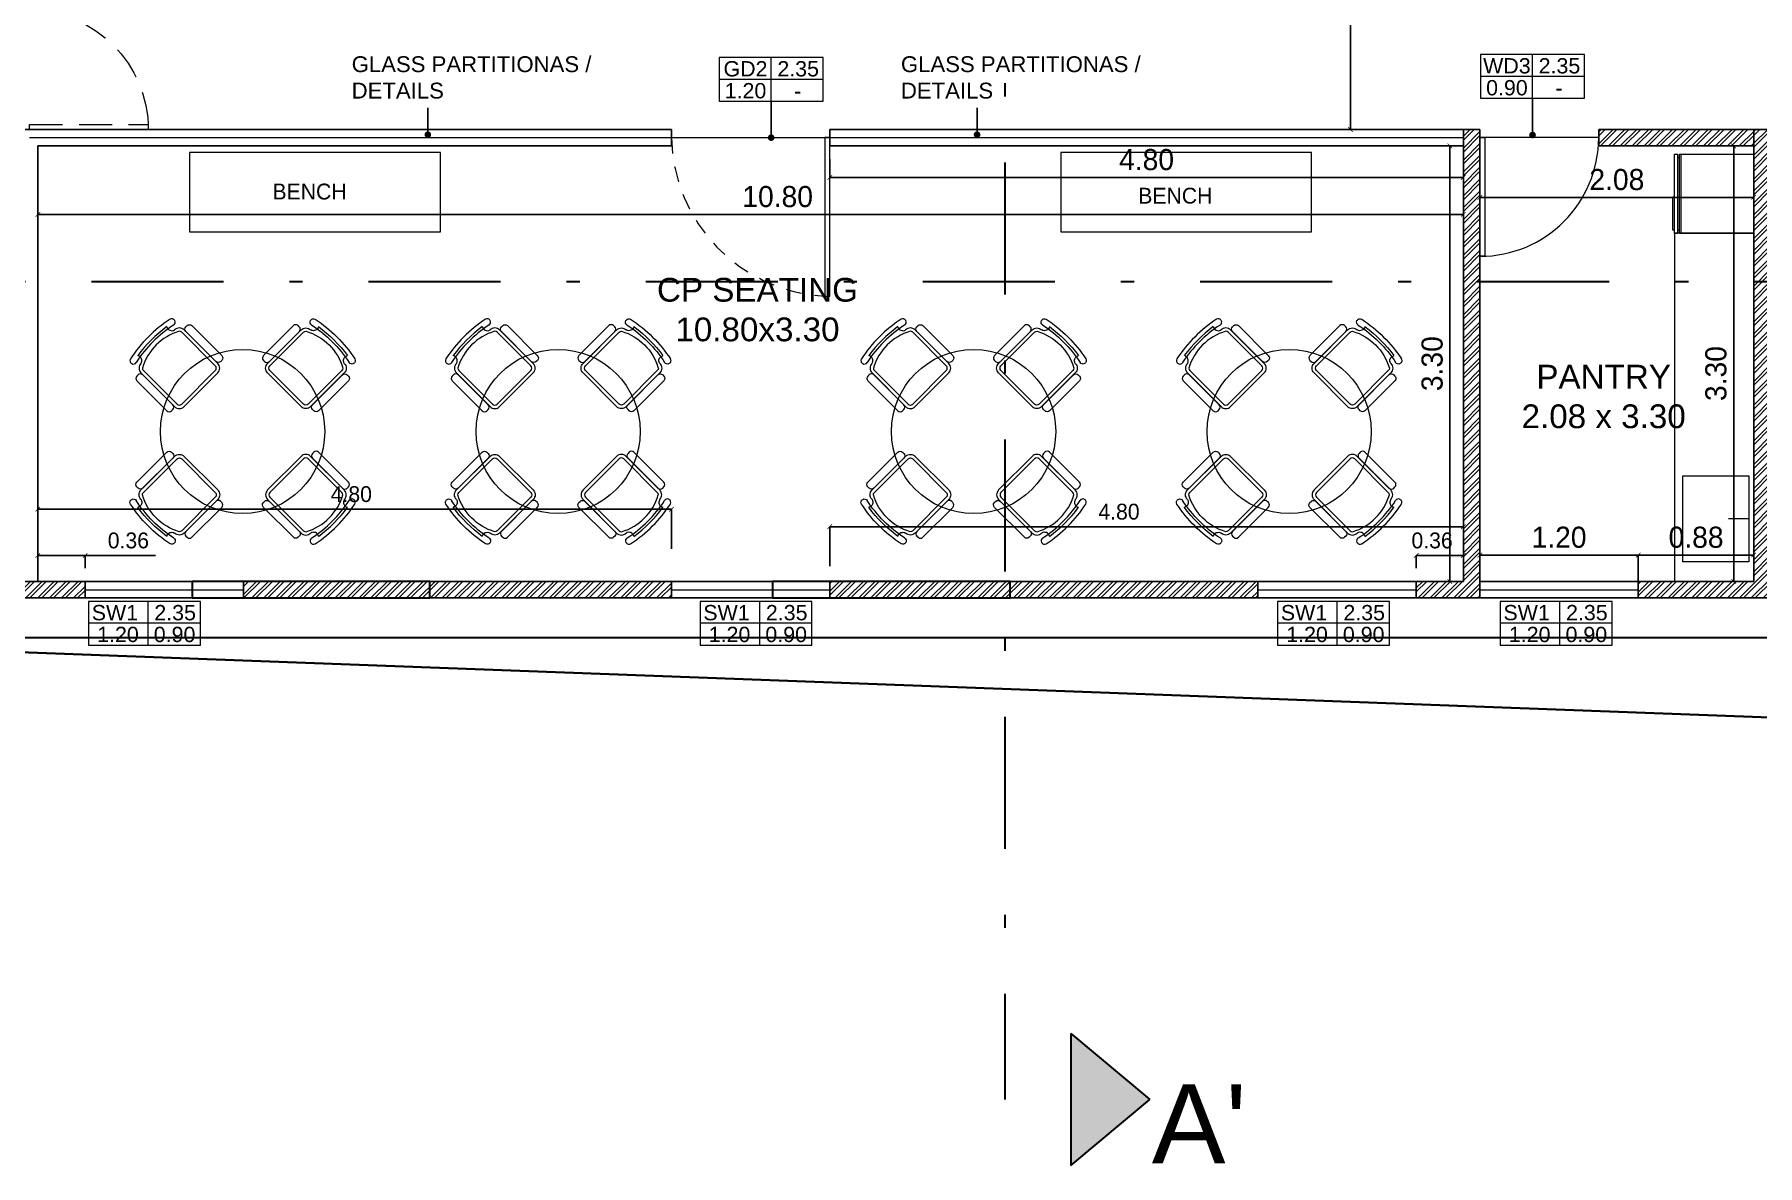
# Model space of a CAD drawing. Header units: metres. Extents: x 494 to 1845, y -666 to 1061.
# Drawn here: x 1489.76 to 1502.81, y 268.25 to 276.82 of the extents above; entities that cross this region are included whole.
import ezdxf

# ---------------------------------------------------------------- set-up
doc = ezdxf.new("R2010")
doc.units = ezdxf.units.M
doc.header["$MEASUREMENT"] = 0
for name, pattern in [('1', [0]), ('141011 - Typical Flr Plans -1 - 1.5 & 1-2 BHK_ Kolshet Namrata1$0$HIDDEN', [0.375, 0.25, -0.125]), ('ACAD_ISO02W100', [15, 12, -3]), ('DASHDOTX2', [2, 1, -0.5, 0, -0.5])]:
    doc.linetypes.add(name, pattern=pattern)
doc.layers.get('Defpoints').update_dxf_attribs({"color": 12})
for name, color, linetype, lineweight in [('ARCHITECTURAL COMMENTS', 2, 'Continuous', 30), ('DIMENSION', 8, 'Continuous', 5), ('VDA-DOOR', 23, 'Continuous', 5), ('VDA-DW TAGS', 4, 'Continuous', 9), ('VDA-FURNITURE', 8, 'Continuous', 13), ('VDA-HATCH', 8, 'Continuous', 9), ('VDA-WALL', 250, 'Continuous', 25), ('VDA-WINDOW', 5, 'Continuous', 9), ('VDA_FURNITURE', 8, 'Continuous', 13)]:
    doc.layers.add(name, color=color, linetype=linetype, lineweight=lineweight)
for name, color, linetype in [('COMMENT ML', 1, 'Continuous'), ('PLOT - SURVEY', 1, '1'), ('VDA DIMENSION', 8, 'Continuous'), ('VDA-TEXT', 250, '1'), ('VDA-WALL BELOW', 8, 'Continuous'), ('VDA_ROOF', 250, 'Continuous')]:
    doc.layers.add(name, color=color, linetype=linetype)
doc.styles.add('arial', font='arial.ttf', dxfattribs={"height": 0.3})
doc.styles.add('RS', font='GOTHIC.TTF')
doc.dimstyles.new('SMALL-1', dxfattribs={"dimtxt": 0.16, "dimasz": 0.035, "dimexe": 0, "dimexo": 0.1, "dimgap": 0.05, "dimtad": 1, "dimzin": 0, "dimdsep": 46, "dimtxsty": 'RS', "dimblk": 'DOT', "dimcen": 2.5, "dimclrd": 256, "dimclre": 256, "dimclrt": 5, "dimadec": 0, "dimazin": 0, "dimtfac": 1, "dimtdec": 3, "dimtofl": 0, "dimtmove": 0, "dimatfit": 3, "dimfxl": 0, "dimtolj": 1, "dimtzin": 0, "dimarcsym": 0})
pattern_1 = [(45, (87.54308, 2.66939), (-0.0450780573, 0.0450780573), []), (45, (87.573134, 2.66939), (-0.0450780573, 0.0450780573), [])]

# ---------------------------------------------------------------- blocks, each defined once
blk = doc.blocks.new('zw$ADB1')
at = {"linetype": 'DASHDOTX2', "lineweight": 30}
blk.add_hatch(color=1, dxfattribs=at).paths.add_polyline_path([(0, 0), (0.5, 0.6), (1, 0)])
at = {"color": 1, "linetype": 'DASHDOTX2', "lineweight": 30}
for p, q in [((0, 0), (0.5, 0.6)), ((1, 0), (0.5, 0.6)), ((0, 0), (1, 0))]:
    blk.add_line(p, q, dxfattribs=at)
blk = doc.blocks.new('SADFASDFS')
at = {"color": 1, "linetype": 'DASHDOTX2', "lineweight": 30}
for p, q in [((11.972, 10.163), (11.972, -5.337)), ((64.852, 0.857), (-0.985, 0.857))]:
    blk.add_line(p, q, dxfattribs=at)
at = {"color": 1, "linetype": 'DASHDOTX2', "lineweight": 30, "rotation": 270}
blk.add_blockref('zw$ADB1', (12.472, -4.837), dxfattribs=at)
at = {"insert": (13.805, -5.221), "char_height": 0.6, "width": 1.06935, "attachment_point": 3, "style": 'arial'}
blk.add_mtext("{\\C1;A'}", dxfattribs=at)
blk = doc.blocks.new('pantry')
at = {"layer": 'VDA_FURNITURE'}
blk.add_lwpolyline([(-0.6, 0), (0, 0), (0, 2.64), (-0.6, 2.64)], close=True, dxfattribs=at)
blk = doc.blocks.new('chair')
at = {"layer": 'VDA_FURNITURE'}
for p, q in [((-0.231, -0.511), (-0.231, -0.511)), ((0.231, -0.511), (0.231, -0.511))]:
    blk.add_line(p, q, dxfattribs=at)
for points in [[(0.18, -0.462), (0.18, -0.462, 0.414214), (0.231, -0.411), (0.231, -0.051, 0.414214), (0.18, 0), (-0.18, 0, 0.414214), (-0.231, -0.051), (-0.231, -0.411, 0.414214), (-0.18, -0.462)], [(0.197, -0.43, 0.211652), (0.205, -0.411), (0.205, -0.051, 0.414214), (0.18, -0.026), (-0.18, -0.026, 0.414214), (-0.205, -0.051), (-0.205, -0.411, 0.211652), (-0.197, -0.43)]]:
    blk.add_lwpolyline(points, format="xyb", dxfattribs=at)
for points in [[(-0.27, -0.045), (-0.257, -0.045, -0.414214), (-0.231, -0.071), (-0.231, -0.392, -0.414214), (-0.257, -0.417), (-0.27, -0.417, -0.414214), (-0.295, -0.392), (-0.295, -0.071, -0.414214)], [(0.27, -0.045), (0.257, -0.045, 0.414214), (0.231, -0.071), (0.231, -0.392, 0.414214), (0.257, -0.417), (0.27, -0.417, 0.414214), (0.295, -0.392), (0.295, -0.071, 0.414214)]]:
    blk.add_lwpolyline(points, format="xyb", close=True, dxfattribs=at)
for centre, radius, start, end in [((-0.206, -0.518), 0.0257, 163.7398, 255.8623), ((-0.206, -0.518), 0.0257, 75.8623, 163.7398), ((0, 0.487), 1.001, 258.4635, 281.5365), ((0, -0.068), 0.412, 241.4547, 298.5453), ((-0.188, -0.5), 0.0389, 327.8157, 77.159), ((0, 0.487), 1.02, 261.2358, 278.7642), ((0.188, -0.5), 0.0389, 102.841, 212.1843), ((0.206, -0.518), 0.0257, 16.2602, 104.1377), ((0.206, -0.518), 0.0257, 284.1377, 16.2602), ((0, 0.485), 1.05, 258.3098, 281.6902)]:
    blk.add_arc(centre, radius, start, end, dxfattribs=at)
blk = doc.blocks.new('table')
at = {"layer": 'VDA_FURNITURE'}
blk.add_circle((0, 0), 0.622, dxfattribs=at)
for p, rotation in [((-0.316, 0.316), 225), ((0.316, -0.316), 44.99999999999999)]:
    blk.add_blockref('chair', p, dxfattribs=dict(at, rotation=rotation))
at = {"layer": 'VDA_FURNITURE', "xscale": -1}
for p, rotation in [((0.316, 0.316), 135), ((-0.316, -0.316), 315.0000000000001)]:
    blk.add_blockref('chair', p, dxfattribs=dict(at, rotation=rotation))
blk = doc.blocks.new('_ArchTick')
at = {"color": 0, "linetype": 'ByBlock', "const_width": 0.15}
blk.add_lwpolyline([(-0.5, -0.5), (0.5, 0.5)], dxfattribs=at)
blk = doc.blocks.new('*D79')
at = {"layer": 'Defpoints', "color": 0}
for p in [(1499.73, 282.95), (1500.71, 282.95), (1500.71, 276.1)]:
    blk.add_point(p, dxfattribs=at)
at = {"layer": 'VDA DIMENSION', "lineweight": -2}
for p, q in [((1500.03, 282.95), (1499.73, 282.95)), ((1499.73, 276.1), (1499.73, 282.95)), ((1500.03, 276.1), (1499.73, 276.1))]:
    blk.add_line(p, q, dxfattribs=at)
at = {"layer": 'VDA DIMENSION', "lineweight": -2, "xscale": 0.035, "yscale": 0.035, "zscale": 0.035}
for p, rotation in [((1499.73, 282.95), 90), ((1499.73, 276.1), 270)]:
    blk.add_blockref('_ArchTick', p, dxfattribs=dict(at, rotation=rotation))
at = {"layer": 'VDA DIMENSION', "color": 5, "insert": (1499.596, 279.525), "char_height": 0.16, "attachment_point": 5, "rotation": 90, "style": 'RS'}
blk.add_mtext('\\A1;6.85', dxfattribs=at)
blk = doc.blocks.new('*D80')
at = {"layer": 'Defpoints', "color": 0}
for p in [(1489.785, 275.975), (1500.585, 275.975), (1500.585, 275.456)]:
    blk.add_point(p, dxfattribs=at)
at = {"layer": 'VDA DIMENSION', "lineweight": -2}
for p, q in [((1489.785, 275.756), (1489.785, 275.456)), ((1500.585, 275.756), (1500.585, 275.456)), ((1489.785, 275.456), (1500.585, 275.456))]:
    blk.add_line(p, q, dxfattribs=at)
at = {"layer": 'VDA DIMENSION', "lineweight": -2, "xscale": 0.035, "yscale": 0.035, "zscale": 0.035, "rotation": 180}
blk.add_blockref('_ArchTick', (1489.785, 275.456), dxfattribs=at)
at = {"layer": 'VDA DIMENSION', "lineweight": -2, "xscale": 0.035, "yscale": 0.035, "zscale": 0.035}
blk.add_blockref('_ArchTick', (1500.585, 275.456), dxfattribs=at)
at = {"layer": 'VDA DIMENSION', "color": 5, "insert": (1495.39, 275.59), "char_height": 0.16, "attachment_point": 5, "style": 'RS'}
blk.add_mtext('\\A1;10.80', dxfattribs=at)
blk = doc.blocks.new('*D81')
at = {"layer": 'Defpoints', "color": 0}
for p in [(1500.585, 275.975), (1500.483, 272.675), (1500.585, 272.675)]:
    blk.add_point(p, dxfattribs=at)
at = {"layer": 'VDA DIMENSION', "lineweight": -2}
for p, q in [((1500.485, 275.975), (1500.483, 275.975)), ((1500.483, 275.975), (1500.483, 272.675)), ((1500.485, 272.675), (1500.483, 272.675))]:
    blk.add_line(p, q, dxfattribs=at)
at = {"layer": 'VDA DIMENSION', "lineweight": -2, "xscale": 0.035, "yscale": 0.035, "zscale": 0.035}
for p, rotation in [((1500.483, 275.975), 90), ((1500.483, 272.675), 270)]:
    blk.add_blockref('_ArchTick', p, dxfattribs=dict(at, rotation=rotation))
at = {"layer": 'VDA DIMENSION', "color": 5, "insert": (1500.349, 274.325), "char_height": 0.16, "attachment_point": 5, "rotation": 90, "style": 'RS'}
blk.add_mtext('\\A1;3.30', dxfattribs=at)
blk = doc.blocks.new('*D91')
at = {"layer": 'Defpoints', "color": 0}
for p in [(1495.785, 275.975), (1500.585, 275.975), (1500.585, 275.736)]:
    blk.add_point(p, dxfattribs=at)
at = {"layer": 'VDA DIMENSION', "lineweight": -2}
for p, q in [((1495.785, 275.875), (1495.785, 275.736)), ((1500.585, 275.875), (1500.585, 275.736)), ((1495.785, 275.736), (1500.585, 275.736))]:
    blk.add_line(p, q, dxfattribs=at)
at = {"layer": 'VDA DIMENSION', "lineweight": -2, "xscale": 0.035, "yscale": 0.035, "zscale": 0.035, "rotation": 180}
blk.add_blockref('_ArchTick', (1495.785, 275.736), dxfattribs=at)
at = {"layer": 'VDA DIMENSION', "lineweight": -2, "xscale": 0.035, "yscale": 0.035, "zscale": 0.035}
blk.add_blockref('_ArchTick', (1500.585, 275.736), dxfattribs=at)
at = {"layer": 'VDA DIMENSION', "color": 5, "insert": (1498.185, 275.87), "char_height": 0.16, "attachment_point": 5, "style": 'RS'}
blk.add_mtext('\\A1;4.80', dxfattribs=at)
blk = doc.blocks.new('*D99')
at = {"layer": 'Defpoints', "color": 0}
for p in [(1502.185, 275.975), (1502.185, 272.675), (1502.633, 272.675)]:
    blk.add_point(p, dxfattribs=at)
at = {"layer": 'VDA DIMENSION', "lineweight": -2}
for p, q in [((1502.333, 275.975), (1502.633, 275.975)), ((1502.633, 275.975), (1502.633, 272.675)), ((1502.333, 272.675), (1502.633, 272.675))]:
    blk.add_line(p, q, dxfattribs=at)
at = {"layer": 'VDA DIMENSION', "lineweight": -2, "xscale": 0.035, "yscale": 0.035, "zscale": 0.035}
for p, rotation in [((1502.633, 275.975), 90), ((1502.633, 272.675), 270)]:
    blk.add_blockref('_ArchTick', p, dxfattribs=dict(at, rotation=rotation))
at = {"layer": 'VDA DIMENSION', "color": 5, "insert": (1502.499, 274.25), "char_height": 0.16, "attachment_point": 5, "rotation": 90, "style": 'RS'}
blk.add_mtext('\\A1;3.30', dxfattribs=at)
blk = doc.blocks.new('*D100')
at = {"layer": 'Defpoints', "color": 0}
for p in [(1500.71, 275.975), (1502.785, 275.975), (1500.71, 275.585)]:
    blk.add_point(p, dxfattribs=at)
at = {"layer": 'VDA DIMENSION', "lineweight": -2}
for p, q in [((1500.71, 275.875), (1500.71, 275.585)), ((1502.785, 275.875), (1502.785, 275.585)), ((1502.785, 275.585), (1500.71, 275.585))]:
    blk.add_line(p, q, dxfattribs=at)
at = {"layer": 'VDA DIMENSION', "lineweight": -2, "xscale": 0.035, "yscale": 0.035, "zscale": 0.035, "rotation": 180}
blk.add_blockref('_ArchTick', (1500.71, 275.585), dxfattribs=at)
at = {"layer": 'VDA DIMENSION', "lineweight": -2, "xscale": 0.035, "yscale": 0.035, "zscale": 0.035}
blk.add_blockref('_ArchTick', (1502.785, 275.585), dxfattribs=at)
at = {"layer": 'VDA DIMENSION', "color": 5, "insert": (1501.748, 275.719), "char_height": 0.16, "attachment_point": 5, "style": 'RS'}
blk.add_mtext('\\A1;2.08', dxfattribs=at)
blk = doc.blocks.new('*D109')
at = {"layer": 'Defpoints', "color": 0}
for p in [(1501.91, 272.875), (1501.91, 272.675), (1500.71, 272.525)]:
    blk.add_point(p, dxfattribs=at)
at = {"layer": 'VDA DIMENSION', "lineweight": -2}
for p, q in [((1500.71, 272.625), (1500.71, 272.875)), ((1500.71, 272.875), (1501.91, 272.875)), ((1501.91, 272.775), (1501.91, 272.875))]:
    blk.add_line(p, q, dxfattribs=at)
at = {"layer": 'VDA DIMENSION', "lineweight": -2, "xscale": 0.035, "yscale": 0.035, "zscale": 0.035, "rotation": 180}
blk.add_blockref('_ArchTick', (1500.71, 272.875), dxfattribs=at)
at = {"layer": 'VDA DIMENSION', "lineweight": -2, "xscale": 0.035, "yscale": 0.035, "zscale": 0.035}
blk.add_blockref('_ArchTick', (1501.91, 272.875), dxfattribs=at)
at = {"layer": 'VDA DIMENSION', "color": 5, "insert": (1501.31, 273.009), "char_height": 0.16, "attachment_point": 5, "style": 'RS'}
blk.add_mtext('\\A1;1.20', dxfattribs=at)
blk = doc.blocks.new('*D114')
at = {"layer": 'Defpoints', "color": 0}
for p in [(1502.785, 272.875), (1502.785, 272.675), (1501.91, 272.525)]:
    blk.add_point(p, dxfattribs=at)
at = {"layer": 'VDA DIMENSION', "lineweight": -2}
for p, q in [((1501.91, 272.625), (1501.91, 272.875)), ((1501.91, 272.875), (1502.785, 272.875)), ((1502.785, 272.775), (1502.785, 272.875))]:
    blk.add_line(p, q, dxfattribs=at)
at = {"layer": 'VDA DIMENSION', "lineweight": -2, "xscale": 0.035, "yscale": 0.035, "zscale": 0.035, "rotation": 180}
blk.add_blockref('_ArchTick', (1501.91, 272.875), dxfattribs=at)
at = {"layer": 'VDA DIMENSION', "lineweight": -2, "xscale": 0.035, "yscale": 0.035, "zscale": 0.035}
blk.add_blockref('_ArchTick', (1502.785, 272.875), dxfattribs=at)
at = {"layer": 'VDA DIMENSION', "color": 5, "insert": (1502.348, 273.009), "char_height": 0.16, "attachment_point": 5, "style": 'RS'}
blk.add_mtext('\\A1;0.88', dxfattribs=at)
blk = doc.blocks.new('_Dot')
at = {"color": 0, "linetype": 'ByBlock', "lineweight": -2}
blk.add_line((-0.5, 0), (-1, 0), dxfattribs=at)
at = {"color": 0, "linetype": 'ByBlock', "const_width": 0.5}
blk.add_lwpolyline([(-0.25, 0, 1), (0.25, 0, 1)], format="xyb", close=True, dxfattribs=at)
blk = doc.blocks.new('afasfdas')
at = {"layer": 'VDA-DOOR', "color": 5, "linetype": '141011 - Typical Flr Plans -1 - 1.5 & 1-2 BHK_ Kolshet Namrata1$0$HIDDEN'}
for p, q in [((-0.038, -0.001), (-0.038, -0.9)), ((0, -0.001), (-0.038, -0.001)), ((0, -0.9), (0, -0.001)), ((-0.038, -0.9), (0, -0.9))]:
    blk.add_line(p, q, dxfattribs=at)
blk.add_arc((0, 0), 0.9, 180.0425, 270, dxfattribs=at)
blk = doc.blocks.new('zw$8B81')
at = {"layer": 'VDA-FURNITURE', "extrusion": (-2.11098e-05, -1.08635e-08, 1)}
for p, q in [((0.013, 0.575), (0, 0.575)), ((0, 0.575), (0, 0.325)), ((0.037, 0.6), (0.013, 0.6)), ((0.013, 0.6), (0.013, 0)), ((0.037, 0.6), (0.037, 0)), ((0.05, 0.575), (0.037, 0.575)), ((0.612, 0.6), (0.05, 0.6)), ((0.05, 0.6), (0.05, 0)), ((0.062, 0.6), (0.062, 0)), ((0.612, 0), (0.612, 0.6)), ((0.013, 0.325), (0, 0.325)), ((0.013, 0), (0.037, 0)), ((0.037, 0.025), (0.05, 0.025)), ((0.05, 0), (0.612, 0))]:
    blk.add_line(p, q, dxfattribs=at)
blk = doc.blocks.new('zw$9BC4')
at = {"layer": 'VDA-FURNITURE'}
blk.add_line((0.325, 0), (0.325, 0.154), dxfattribs=at)
blk.add_lwpolyline([(0, 0), (0.65, 0), (0.65, 0.5), (0, 0.5)], close=True, dxfattribs=at)
blk = doc.blocks.new('WD3')
at = {"layer": 'VDA-DW TAGS'}
for p, q in [((1501.109, 276.336), (1501.109, 276.667)), ((1501.504, 276.501), (1500.715, 276.501))]:
    blk.add_line(p, q, dxfattribs=at)
blk.add_lwpolyline([(1501.504, 276.667), (1500.715, 276.667), (1500.715, 276.336), (1501.504, 276.336)], close=True, dxfattribs=at)
at = {"layer": 'VDA-DW TAGS', "attachment_point": 8, "style": 'arial'}
for s, insert, char_height, width in [('WD3', (1500.915, 276.522), 0.116, 0.28229), ('2.35', (1501.313, 276.522), 0.116, 0.28229), ('{\\fArial|b0|i0|c0|p34;0.90}', (1500.915, 276.356), 0.11598, 0.27584), ('{\\fArial|b0|i0|c0|p34;-}', (1501.309, 276.356), 0.11598, 0.36617)]:
    blk.add_mtext(s, dxfattribs=dict(at, insert=insert, char_height=char_height, width=width))
blk = doc.blocks.new('DFSDFASDFASD')
at = {"layer": 'VDA_ROOF', "color": 5, "lineweight": 30, "ltscale": 4}
blk.add_lwpolyline([(43.72, 7.876), (16.866, 4.45), (-16.85, 4.45), (-16.85, -6.375), (7.45, -6.375), (7.45, -7.275), (43.72, -7.275), (43.72, -3.8), (45.045, -3.8), (45.045, 0.825), (43.72, 0.825)], close=True, dxfattribs=at)
blk = doc.blocks.new('*D324')
at = {"layer": 'Defpoints', "color": 0}
for p in [(1500.585, 273.09), (1495.785, 272.675), (1500.585, 272.675)]:
    blk.add_point(p, dxfattribs=at)
at = {"layer": 'VDA DIMENSION', "lineweight": -2}
for p, q in [((1495.785, 272.79), (1495.785, 273.09)), ((1495.785, 273.09), (1500.585, 273.09)), ((1500.585, 272.79), (1500.585, 273.09))]:
    blk.add_line(p, q, dxfattribs=at)
at = {"layer": 'VDA DIMENSION', "lineweight": -2, "xscale": 0.035, "yscale": 0.035, "zscale": 0.035}
for p, rotation in [((1495.785, 273.09), 180.0000000043167), ((1500.585, 273.09), 4.31673362848017e-09)]:
    blk.add_blockref('_ArchTick', p, dxfattribs=dict(at, rotation=rotation))
at = {"layer": 'VDA DIMENSION', "color": 5, "insert": (1497.976, 273.203), "char_height": 0.12, "attachment_point": 5, "rotation": 0, "style": 'RS'}
blk.add_mtext('\\A1;4.80', dxfattribs=at)
blk = doc.blocks.new('*D325')
at = {"layer": 'Defpoints', "color": 0}
for p in [(1489.785, 273.223), (1489.785, 272.675), (1494.585, 272.675)]:
    blk.add_point(p, dxfattribs=at)
at = {"layer": 'VDA DIMENSION', "lineweight": -2}
for p, q in [((1489.785, 272.923), (1489.785, 273.223)), ((1494.585, 273.223), (1489.785, 273.223)), ((1494.585, 272.923), (1494.585, 273.223))]:
    blk.add_line(p, q, dxfattribs=at)
at = {"layer": 'VDA DIMENSION', "lineweight": -2, "xscale": 0.035, "yscale": 0.035, "zscale": 0.035, "rotation": 180}
blk.add_blockref('_ArchTick', (1489.785, 273.223), dxfattribs=at)
at = {"layer": 'VDA DIMENSION', "lineweight": -2, "xscale": 0.035, "yscale": 0.035, "zscale": 0.035}
blk.add_blockref('_ArchTick', (1494.585, 273.223), dxfattribs=at)
at = {"layer": 'VDA DIMENSION', "color": 5, "insert": (1492.16, 273.336), "char_height": 0.12, "attachment_point": 5, "style": 'RS'}
blk.add_mtext('\\A1;4.80', dxfattribs=at)
blk = doc.blocks.new('DASFA')
at = {"layer": 'VDA-DOOR', "color": 5}
for p, q in [((0.974, 0.629), (0.974, -0.571)), ((1.012, 0.629), (0.974, 0.629)), ((1.012, -0.571), (1.012, 0.629))]:
    blk.add_line(p, q, dxfattribs=at)
at = {"layer": 'VDA-DOOR'}
blk.add_line((0.974, -0.571), (1.012, -0.571), dxfattribs=at)
at = {"layer": 'VDA-DOOR', "color": 5, "linetype": 'ACAD_ISO02W100', "ltscale": 0.01}
blk.add_arc((1.037, 0.652), 1.225, 181.0882, 267.0698, dxfattribs=at)
blk = doc.blocks.new('GD2')
at = {"layer": 'VDA-DW TAGS'}
for p, q in [((1538.588, 282.697), (1538.588, 283.027)), ((1538.982, 282.862), (1538.193, 282.862))]:
    blk.add_line(p, q, dxfattribs=at)
blk.add_lwpolyline([(1538.982, 283.027), (1538.193, 283.027), (1538.193, 282.697), (1538.982, 282.697)], close=True, dxfattribs=at)
at = {"layer": 'VDA-DW TAGS', "char_height": 0.116, "attachment_point": 8, "style": 'arial'}
for s, insert, width in [('GD2', (1538.393, 282.883), 0.28229), ('2.35', (1538.792, 282.883), 0.40166), ('1.20', (1538.393, 282.717), 0.27584), ('-', (1538.788, 282.717), 0.36617)]:
    blk.add_mtext(s, dxfattribs=dict(at, insert=insert, width=width))
blk = doc.blocks.new('*D399')
at = {"layer": 'Defpoints', "color": 0}
for p in [(1489.785, 272.872), (1489.785, 272.675), (1490.143, 272.675)]:
    blk.add_point(p, dxfattribs=at)
at = {"layer": 'VDA DIMENSION', "lineweight": -2}
for p, q in [((1489.785, 272.775), (1489.785, 272.872)), ((1490.143, 272.872), (1489.785, 272.872)), ((1490.143, 272.775), (1490.143, 272.872)), ((1490.143, 272.872), (1490.677, 272.872))]:
    blk.add_line(p, q, dxfattribs=at)
at = {"layer": 'VDA DIMENSION', "lineweight": -2, "xscale": 0.035, "yscale": 0.035, "zscale": 0.035, "rotation": 180}
blk.add_blockref('_ArchTick', (1489.785, 272.872), dxfattribs=at)
at = {"layer": 'VDA DIMENSION', "lineweight": -2, "xscale": 0.035, "yscale": 0.035, "zscale": 0.035}
blk.add_blockref('_ArchTick', (1490.143, 272.872), dxfattribs=at)
at = {"layer": 'VDA DIMENSION', "color": 5, "insert": (1490.471, 272.985), "char_height": 0.12, "attachment_point": 5, "style": 'RS'}
blk.add_mtext('\\A1;0.36', dxfattribs=at)
blk = doc.blocks.new('*D400')
at = {"layer": 'Defpoints', "color": 0}
for p in [(1500.585, 272.872), (1500.228, 272.675), (1500.585, 272.675)]:
    blk.add_point(p, dxfattribs=at)
at = {"layer": 'VDA DIMENSION', "lineweight": -2}
for p, q in [((1500.228, 272.775), (1500.228, 272.872)), ((1500.228, 272.872), (1500.585, 272.872)), ((1500.585, 272.775), (1500.585, 272.872))]:
    blk.add_line(p, q, dxfattribs=at)
at = {"layer": 'VDA DIMENSION', "lineweight": -2, "xscale": 0.035, "yscale": 0.035, "zscale": 0.035, "rotation": 180}
blk.add_blockref('_ArchTick', (1500.228, 272.872), dxfattribs=at)
at = {"layer": 'VDA DIMENSION', "lineweight": -2, "xscale": 0.035, "yscale": 0.035, "zscale": 0.035}
blk.add_blockref('_ArchTick', (1500.585, 272.872), dxfattribs=at)
at = {"layer": 'VDA DIMENSION', "color": 5, "insert": (1500.348, 272.985), "char_height": 0.12, "attachment_point": 5, "style": 'RS'}
blk.add_mtext('\\A1;0.36', dxfattribs=at)
blk = doc.blocks.new('sw1')
at = {"layer": 'VDA-DW TAGS'}
for p, q in [((1415.729, 215.341), (1415.729, 215.672)), ((1416.124, 215.507), (1415.277, 215.507))]:
    blk.add_line(p, q, dxfattribs=at)
blk.add_lwpolyline([(1416.124, 215.672), (1415.277, 215.672), (1415.277, 215.341), (1416.124, 215.341)], close=True, dxfattribs=at)
at = {"layer": 'VDA-DW TAGS', "char_height": 0.116, "attachment_point": 8, "style": 'arial'}
for s, insert, width in [('SW1', (1415.477, 215.527), 0.28229), ('2.35', (1415.933, 215.527), 0.28229), ('1.20', (1415.5, 215.362), 0.27584), ('0.90', (1415.929, 215.362), 0.36617)]:
    blk.add_mtext(s, dxfattribs=dict(at, insert=insert, width=width))
blk = doc.blocks.new('fdsfdsf')
at = {"layer": 'VDA-DOOR'}
for p, q in [((0, -0.899), (0, 0)), ((0, 0), (0.038, 0)), ((0.038, 0), (0.038, -0.899)), ((0.9, 0), (0, 0)), ((0.038, -0.899), (0, -0.899))]:
    blk.add_line(p, q, dxfattribs=at)
blk.add_arc((0, 0.001), 0.9, 270, 359.9575, dxfattribs=at)

msp = doc.modelspace()

# ---------------------------------------------------------------- hatches: boundary and pattern name
at = {"layer": 'VDA-HATCH'}
h = msp.add_hatch(dxfattribs=at)
h.set_pattern_fill('ANSI32', color=256, scale=0.17)
h.set_pattern_definition(pattern_1)
h.paths.add_polyline_path([(1539.2103, 285.3516), (1539.2092, 285.4775), (1520.3759, 283.0747), (1489.6603, 283.0747), (1489.6603, 282.9497), (1520.3839, 282.9497)])
h.paths.add_polyline_path([(1501.9103, 272.5497), (1501.9103, 272.6747), (1502.7853, 272.6747), (1502.7853, 276.0997), (1502.8478, 276.0997), (1502.9103, 276.0997), (1502.9103, 272.6747), (1503.5103, 272.6747), (1503.5103, 272.5497)])
h.paths.add_polyline_path([(1507.8353, 272.5497), (1507.8353, 272.6747), (1508.4353, 272.6747), (1508.4353, 276.0997), (1508.5603, 276.0997), (1508.5603, 272.6747), (1509.1603, 272.6747), (1509.1603, 272.5497)])
h.paths.add_polyline_path([(1505.0103, 272.5497), (1505.0103, 272.6747), (1505.6103, 272.6747), (1505.6103, 276.0997), (1505.7353, 276.0997), (1505.7353, 272.6747), (1506.3353, 272.6747), (1506.3353, 272.5497)])
h.paths.add_polyline_path([(1510.6603, 272.5497), (1510.6603, 272.6747), (1511.2603, 272.6747), (1511.2603, 276.0997), (1511.3853, 276.0997), (1511.3853, 272.5497)])
h.paths.add_polyline_path([(1544.2803, 281.8623), (1544.2803, 281.9498), (1545.0053, 281.9498), (1545.0053, 281.8248), (1544.4053, 281.8248), (1544.4053, 280.6248), (1544.2803, 280.6248)])
h.paths.add_polyline_path([(1541.4739, 285.7664), (1542.4286, 285.8882), (1542.6022, 285.9104), (1542.6287, 285.9138), (1543.4823, 286.0227), (1543.4981, 285.8987), (1541.4897, 285.6424)])
h.paths.add_polyline_path([(1546.8053, 286.4466), (1546.9303, 286.4466), (1546.9303, 281.5248), (1546.8053, 281.5248)])
h.paths.add_polyline_path([(1545.2678, 286.2505), (1545.2836, 286.1265), (1546.8053, 286.3206), (1546.8053, 286.4466)])
h.paths.add_polyline_path([(1524.4853, 272.0497), (1524.4853, 275.0747), (1524.6103, 275.0747), (1524.6103, 272.0497)])
h.paths.add_polyline_path([(1524.3353, 275.9747), (1524.3353, 276.0997), (1526.9853, 276.0997), (1526.9853, 275.9747)])
h.paths.add_polyline_path([(1526.9853, 273.7997), (1527.1103, 273.7997), (1527.1103, 271.6497), (1526.9853, 271.6497)])
h.paths.add_polyline_path([(1545.7553, 281.8248), (1545.7553, 281.9498), (1546.8053, 281.9498), (1546.8053, 281.8248)])
h.paths.add_polyline_path([(1525.9603, 273.5247), (1526.9853, 273.5247), (1526.9853, 273.6497), (1525.9603, 273.6497)])
h.paths.add_polyline_path([(1511.2603, 271.6497), (1511.2603, 271.7747), (1512.0166, 271.7747), (1512.0166, 271.6497)])
h.paths.add_polyline_path([(1513.5166, 271.6497), (1513.5166, 271.7747), (1514.7791, 271.7747), (1514.7791, 271.6497)])
h.paths.add_polyline_path([(1511.2603, 272.5497), (1511.2603, 271.7747), (1511.3853, 271.7747), (1511.3853, 272.5497)])
h.paths.add_polyline_path([(1523.7353, 273.0747), (1524.4853, 273.0747), (1524.4853, 273.1997), (1523.7353, 273.1997)])
h.paths.add_polyline_path([(1539.2103, 285.4776), (1539.2103, 285.3516), (1539.7042, 285.4146), (1539.6884, 285.5386)])
h.paths.add_polyline_path([(1525.9603, 272.0497), (1525.9603, 272.7747), (1526.0853, 272.7747), (1526.0853, 272.0497)])
h.paths.add_polyline_path([(1523.8853, 274.6975), (1524.4853, 274.6975), (1524.4853, 274.8225), (1523.8853, 274.8225)])
h.paths.add_polyline_path([(1524.0353, 272.0497), (1524.0353, 272.1747), (1524.4853, 272.1747), (1524.4853, 272.0497)])
h.paths.add_polyline_path([(1522.9853, 272.0497), (1522.9853, 272.1747), (1523.4353, 272.1747), (1523.4353, 272.0497)])
h.paths.add_polyline_path([(1536.5353, 281.5248), (1536.6603, 281.5248), (1536.6603, 281.9498), (1536.5353, 281.9498), (1536.5353, 281.5248)])
h.paths.add_polyline_path([(1539.0853, 281.5248), (1539.0853, 281.9498), (1539.2103, 281.9498), (1539.2103, 281.5248)])
h.paths.add_polyline_path([(1541.9053, 281.5248), (1541.9053, 281.9498), (1542.0303, 281.9498), (1542.0303, 281.5248), (1541.9053, 281.5248)])
h.paths.add_polyline_path([(1525.9603, 272.0497), (1525.5853, 272.0497), (1525.5853, 272.1747), (1525.9603, 272.1747)])
h.paths.add_polyline_path([(1524.6103, 272.0497), (1524.6103, 272.1747), (1524.9853, 272.1747), (1524.9853, 272.0497)])
h.paths.add_polyline_path([(1546.8053, 280.6248), (1546.9303, 280.6248), (1546.9303, 280.9248), (1546.8053, 280.9248)])
h.paths.add_polyline_path([(1526.0853, 272.0497), (1526.0853, 272.1747), (1526.2353, 272.1747), (1526.2353, 272.0497)])
h.paths.add_polyline_path([(1526.9853, 272.0497), (1526.8353, 272.0497), (1526.8353, 272.1747), (1526.9853, 272.1747)])
h.paths.add_polyline_path([(1516.2791, 271.7747), (1516.2791, 271.6497), (1522.9853, 271.6497), (1522.9853, 276.0997), (1518.2353, 276.0997), (1518.2353, 275.9747), (1522.8603, 275.9747), (1522.8603, 271.7747), (1517.0353, 271.7747), (1517.0353, 276.0997), (1516.9103, 276.0997), (1516.9103, 271.7747)])
h.paths.add_polyline_path([(1489.6603, 272.6747), (1490.1426, 272.6747), (1490.1426, 272.5497), (1489.6603, 272.5497)])
h.paths.add_polyline_path([(1491.3426, 272.5497), (1491.3426, 272.6747), (1494.5853, 272.6747), (1494.5853, 272.5497)])
h.paths.add_polyline_path([(1495.7853, 272.6747), (1499.028, 272.6747), (1499.028, 272.5497), (1495.7853, 272.5497)])
h.paths.add_polyline_path([(1500.5853, 276.0997), (1500.7103, 276.0997), (1500.7103, 272.5497), (1500.228, 272.5497), (1500.228, 272.6747), (1500.5853, 272.6747)])
h = msp.add_hatch(dxfattribs=at)
h.set_pattern_fill('ANSI32', color=256, scale=0.17)
h.set_pattern_definition(pattern_1)
h.paths.add_polyline_path([(1501.6103, 275.9747), (1502.7853, 275.9747), (1502.7853, 276.0997), (1501.6103, 276.0997)])

# ---------------------------------------------------------------- linework, layer by layer
at = {"layer": 'COMMENT ML', "color": 2, "lineweight": 30}
for points in [[(1490.9539, 272.5497), (1492.7539, 272.5497), (1492.7539, 272.6747), (1490.9539, 272.6747)], [(1495.3514, 272.5497), (1497.1514, 272.5497), (1497.1514, 272.6747), (1495.3514, 272.6747)]]:
    msp.add_lwpolyline(points, close=True, dxfattribs=at)
at = {"layer": 'PLOT - SURVEY', "color": 250, "linetype": 'Continuous', "lineweight": 40}
msp.add_lwpolyline([(1466.9333, 290.1068), (1466.5166, 284.5985), (1466.12, 282.2061), (1465.5621, 275.8302), (1465.4617, 272.8076), (1480.3076, 272.4881), (1513.1956, 271.2599), (1549.5916, 271.0083)], dxfattribs=at)
at = {"layer": 'VDA-DOOR', "color": 5}
msp.add_line((1494.5853, 276.0372), (1495.7853, 276.0372), dxfattribs=at)
at = {"layer": 'VDA-DW TAGS'}
for p, q in [((1501.3166, 272.1932), (1501.3166, 272.524)), ((1501.7113, 272.3586), (1500.864, 272.3586))]:
    msp.add_line(p, q, dxfattribs=at)
msp.add_lwpolyline([(1501.7113, 272.524), (1500.864, 272.524), (1500.864, 272.1932), (1501.7113, 272.1932)], close=True, dxfattribs=at)
at = {"layer": 'VDA-WALL'}
for p, q in [((1500.5853, 276.0997), (1500.5853, 272.6747)), ((1500.7103, 276.0997), (1500.7103, 272.5497)), ((1501.6103, 276.0997), (1502.9103, 276.0997)), ((1501.6103, 276.0997), (1501.6103, 275.9747)), ((1502.7853, 276.0997), (1502.7853, 272.6747)), ((1501.6103, 275.9747), (1502.7853, 275.9747)), ((1489.6603, 272.6747), (1494.5853, 272.6747)), ((1490.1426, 272.5497), (1490.1426, 272.6747)), ((1491.3426, 272.5497), (1491.3426, 272.6747)), ((1494.5853, 272.5497), (1494.5853, 272.6747)), ((1495.7853, 272.5497), (1495.7853, 272.6747)), ((1495.7853, 272.6747), (1500.5853, 272.6747)), ((1499.028, 272.5497), (1499.028, 272.6747)), ((1500.228, 272.5497), (1500.228, 272.6747)), ((1501.9103, 272.6747), (1502.7853, 272.6747)), ((1501.9103, 272.6747), (1501.9103, 272.5497)), ((1486.6603, 272.5497), (1494.5853, 272.5497)), ((1495.7853, 272.5497), (1500.7103, 272.5497)), ((1501.9103, 272.5497), (1503.5103, 272.5497))]:
    msp.add_line(p, q, dxfattribs=at)
at = {"layer": 'VDA-WALL BELOW'}
for p, q in [((1489.6603, 276.0997), (1494.5853, 276.0997)), ((1494.5853, 275.9747), (1494.5853, 276.0997)), ((1495.7853, 276.0997), (1500.7103, 276.0997)), ((1495.7853, 275.9747), (1495.7853, 276.0997)), ((1489.7853, 275.9747), (1489.7853, 272.6747)), ((1489.7853, 275.9747), (1494.5853, 275.9747)), ((1495.7853, 275.9747), (1500.5853, 275.9747)), ((1490.1426, 272.6747), (1491.3426, 272.6747)), ((1494.5853, 272.6747), (1495.7853, 272.6747)), ((1499.028, 272.6747), (1500.228, 272.6747)), ((1500.7103, 272.6747), (1501.9103, 272.6747)), ((1490.1426, 272.5497), (1491.3426, 272.5497)), ((1494.5853, 272.5497), (1495.7853, 272.5497)), ((1499.028, 272.5497), (1500.228, 272.5497)), ((1500.7103, 272.5497), (1501.9103, 272.5497))]:
    msp.add_line(p, q, dxfattribs=at)
at = {"layer": 'VDA-WINDOW'}
for p, q in [((1489.7228, 276.0372), (1494.5853, 276.0372)), ((1495.7853, 276.0372), (1500.5853, 276.0372)), ((1490.1426, 272.6122), (1491.3426, 272.6122)), ((1494.5853, 272.6122), (1495.7853, 272.6122)), ((1499.028, 272.6122), (1500.228, 272.6122)), ((1500.7103, 272.6122), (1501.9103, 272.6122))]:
    msp.add_line(p, q, dxfattribs=at)
at = {"layer": 'VDA_FURNITURE'}
for points in [[(1492.8353, 275.3247), (1492.8353, 275.9247), (1490.9353, 275.9247), (1490.9353, 275.3247)], [(1499.4353, 275.3247), (1499.4353, 275.9247), (1497.5353, 275.9247), (1497.5353, 275.3247)]]:
    msp.add_lwpolyline(points, close=True, dxfattribs=at)

# ---------------------------------------------------------------- block references
for name, p in [('DFSDFASDFASD', (1503.5103, 278.6247)), ('fdsfdsf', (1500.7103, 276.0372))]:
    msp.add_blockref(name, p)
at = {"layer": 'ARCHITECTURAL COMMENTS'}
msp.add_blockref('SADFASDFS', (1485.1385, 274.0869), dxfattribs=at)
at = {"layer": 'DIMENSION', "color": 5, "lineweight": 30}
for name, p in [('GD2', (-43.2466, -6.3836)), ('WD3', (0, 0))]:
    msp.add_blockref(name, p, dxfattribs=at)
at = {"layer": 'VDA-DOOR', "color": 192, "xscale": -1, "rotation": 89.9999999999999}
msp.add_blockref('afasfdas', (1489.7221, 276.0997), dxfattribs=at)
at = {"layer": 'VDA-DOOR'}
msp.add_blockref('DASFA', (1494.773, 275.4085), dxfattribs=at)
at = {"layer": 'VDA-DW TAGS', "color": 192}
for p in [(74.8922, 56.852), (79.5255, 56.852), (83.9008, 56.852)]:
    msp.add_blockref('sw1', p, dxfattribs=at)
at = {"layer": 'VDA-FURNITURE', "xscale": -1}
for name, p, rotation in [('zw$8B81', (1502.1728, 275.9122), 180.0000002734011), ('zw$9BC4', (1502.7469, 273.4747), 90.00000027342264)]:
    msp.add_blockref(name, p, dxfattribs=dict(at, rotation=rotation))
at = {"layer": 'VDA_FURNITURE'}
for name, p in [('pantry', (1502.7853, 272.6747)), ('table', (1491.3366, 273.8112)), ('table', (1493.7267, 273.8112)), ('table', (1496.8748, 273.8112)), ('table', (1499.265, 273.8112))]:
    msp.add_blockref(name, p, dxfattribs=at)

# ---------------------------------------------------------------- texts
at = {"layer": 'VDA-DW TAGS', "char_height": 0.11598, "attachment_point": 8, "style": 'arial'}
for s, insert, width in [('SW1', (1501.0643, 272.3793), 0.282293), ('2.35', (1501.5207, 272.3793), 0.282293), ('1.20', (1501.0874, 272.2138), 0.27584), ('0.90', (1501.5168, 272.2138), 0.366174)]:
    msp.add_mtext(s, dxfattribs=dict(at, insert=insert, width=width))
at = {"layer": 'VDA-TEXT'}
for s, insert, char_height, width, attachment_point, style in [('\\pt13;{\\fArial|b0|i0|c0|p34;GLASS PARTITION}{\\fArial|b0|i0|c0|p34;AS / DETAILS}', (1492.1628, 276.6538), 0.12, 2.007073, 1, 'RS'), ('\\pt13;{\\fArial|b0|i0|c0|p34;GLASS PARTITION}{\\fArial|b0|i0|c0|p34;AS / DETAILS}', (1496.324, 276.6538), 0.12, 2.007073, 1, 'RS'), ('BENCH', (1491.5627, 275.689), 0.12, 0.148524, 1, 'RS'), ('BENCH', (1498.122, 275.6577), 0.12, 0.148524, 1, 'RS'), ('CP SEATING^J10.80x3.30', (1495.237, 274.7335), 0.18, 4.378113, 5, 'arial'), ('PANTRY\\P2.08 x 3.30', (1501.648, 274.0751), 0.18, 4.378113, 5, 'arial')]:
    msp.add_mtext(s, dxfattribs=dict(at, insert=insert, char_height=char_height, width=width, attachment_point=attachment_point, style=style))

# ---------------------------------------------------------------- dimensions: what is measured, and where the dimension line sits
at = {"layer": 'VDA DIMENSION'}
dim = msp.add_linear_dim(base=(1499.7296, 282.9497), p1=(1500.7103, 276.0997), p2=(1500.7103, 282.9497), angle=90, dimstyle='SMALL-1', override={"dimblk": 'ArchTick', "dimarcsym": 1}, dxfattribs=at)
dim.commit()
dim.dimension.update_dxf_attribs({"geometry": '*D79', "text_midpoint": (1499.5955, 279.5247)})
for base, p1, p2, picture, middle in [((1500.5853, 275.4556), (1489.7853, 275.9747), (1500.5853, 275.9747), '*D80', (1495.3896, 275.4556)), ((1501.9103, 272.8747), (1500.7103, 272.5247), (1501.9103, 272.6747), '*D109', (1501.3103, 272.8747))]:
    dim = msp.add_linear_dim(base=base, p1=p1, p2=p2, dimstyle='SMALL-1', override={"dimblk": 'ArchTick', "dimarcsym": 1}, dxfattribs=at)
    dim.commit()
    dim.dimension.update_dxf_attribs({"geometry": picture, "text_midpoint": middle, "dimtype": 160})
for base, p1, p2, picture, middle in [((1500.5853, 275.7359), (1495.7853, 275.9747), (1500.5853, 275.9747), '*D91', (1498.1853, 275.8699)), ((1500.7103020452, 275.5851875522), (1502.7853020452, 275.9746733825), (1500.7103020452, 275.9746733825), '*D100', (1501.7478020451, 275.7192120253)), ((1502.7853020452, 272.8746733825), (1501.9103020452, 272.5246733825), (1502.7853020452, 272.6746733827), '*D114', (1502.3478020452, 273.0086978556))]:
    dim = msp.add_linear_dim(base=base, p1=p1, p2=p2, dimstyle='SMALL-1', override={"dimblk": 'ArchTick', "dimarcsym": 1}, dxfattribs=at)
    dim.commit()
    dim.dimension.update_dxf_attribs({"geometry": picture, "text_midpoint": middle})
for base, p1, p2, angle, override, picture, middle, dimtype in [((1500.4833, 272.6747), (1500.5853, 275.9747), (1500.5853, 272.6747), 90, {"dimblk": 'ArchTick', "dimarcsym": 1}, '*D81', (1500.4833, 274.3247), 160), ((1502.6333, 272.6747), (1502.1853, 275.9747), (1502.1853, 272.6747), 90, {"dimblk": 'ArchTick', "dimarcsym": 1}, '*D99', (1502.6333, 274.2497), 160), ((1489.7853, 273.2228), (1494.5853, 272.6747), (1489.7853, 272.6747), 180, {"dimtxt": 0.12, "dimblk": 'ArchTick', "dimarcsym": 1}, '*D325', (1492.1598, 273.2228), 161), ((1500.5853, 273.0896), (1495.7853, 272.6747), (1500.5853, 272.6747), 0, {"dimtxt": 0.12, "dimblk": 'ArchTick', "dimarcsym": 1}, '*D324', (1497.9757, 273.0896), 161), ((1489.7853, 272.8716), (1490.1426, 272.6747), (1489.7853, 272.6747), 180, {"dimtxt": 0.12, "dimblk": 'ArchTick', "dimarcsym": 1}, '*D399', (1490.4711, 272.8716), 161), ((1500.5853, 272.8716), (1500.228, 272.6747), (1500.5853, 272.6747), 0, {"dimtxt": 0.12, "dimblk": 'ArchTick', "dimarcsym": 1}, '*D400', (1500.3476, 272.8716), 161)]:
    dim = msp.add_linear_dim(base=base, p1=p1, p2=p2, angle=angle, dimstyle='SMALL-1', override=override, dxfattribs=at)
    dim.commit()
    dim.dimension.update_dxf_attribs({"geometry": picture, "text_midpoint": middle, "dimtype": dimtype})

# ---------------------------------------------------------------- leaders
at = {"layer": 'VDA-DW TAGS', "color": 192}
for points, override in [([(1492.7397, 276.0598), (1492.7408, 276.2622)], {"dimasz": 0.05, "dimclrd": 250, "dimldrblk": 'Dot'}), ([(1495.341, 276.0372), (1495.341, 276.3131)], {"dimasz": 0.05, "dimclrd": 4, "dimldrblk": 'Dot'}), ([(1496.9009, 276.0598), (1496.9019, 276.2622)], {"dimasz": 0.05, "dimclrd": 250, "dimldrblk": 'Dot'}), ([(1501.1093, 276.0576), (1501.1093, 276.3357)], {"dimasz": 0.05, "dimclrd": 4, "dimldrblk": 'Dot'})]:
    msp.add_leader(points, dimstyle='SMALL-1', override=override, dxfattribs=at)

doc.saveas('drawing.dxf')
